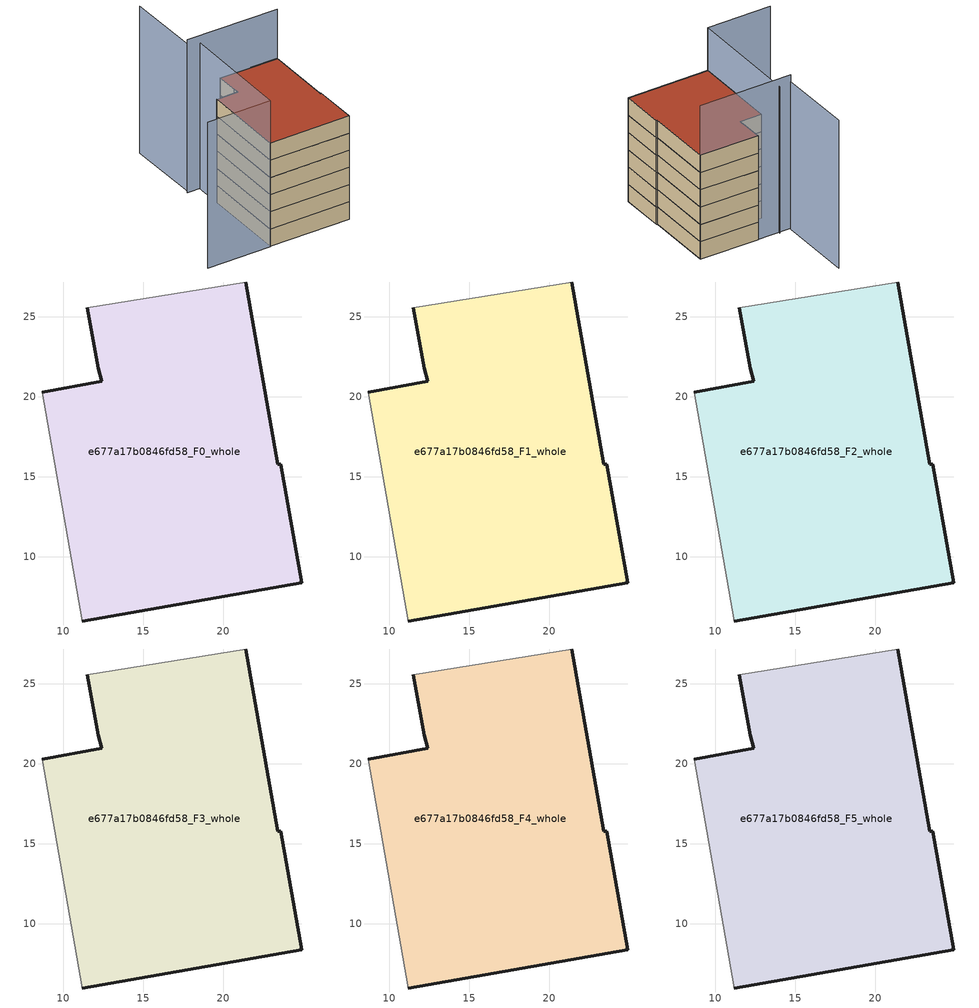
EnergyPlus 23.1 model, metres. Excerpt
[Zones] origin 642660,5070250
e677a17b0846fd58_F0_whole
 floor ground (EU_floor_Construction): 24.91,8.37 23.61,15.78 23.41,15.78 21.41,27.19 11.51,25.59 12.2,21.79 12.41,20.99 8.7,20.29 11.2,5.97 z0
 wall outside (EU_wall_Construction): 8.7,20.29 12.41,20.99 12.2,21.79 11.51,25.59 / 21.41,27.19 23.41,15.78 23.61,15.78 24.91,8.37 11.2,5.97 z0:3
 wall adiabatic (EU_wall_Construction): 11.2,5.97 8.7,20.29 / 11.51,25.59 21.41,27.19 z0:3
e677a17b0846fd58_F1_whole
 floor to e677a17b0846fd58_F0_whole (EU_floor_Construction): 24.91,8.37 23.61,15.78 23.41,15.78 21.41,27.19 11.51,25.59 12.2,21.79 12.41,20.99 8.7,20.29 11.2,5.97 z3
 wall outside (EU_wall_Construction): 8.7,20.29 12.41,20.99 12.2,21.79 11.51,25.59 / 21.41,27.19 23.41,15.78 23.61,15.78 24.91,8.37 11.2,5.97 z3:6
 wall adiabatic (EU_wall_Construction): 11.2,5.97 8.7,20.29 / 11.51,25.59 21.41,27.19 z3:6
e677a17b0846fd58_F2_whole
 floor to e677a17b0846fd58_F1_whole (EU_floor_Construction): 24.91,8.37 23.61,15.78 23.41,15.78 21.41,27.19 11.51,25.59 12.2,21.79 12.41,20.99 8.7,20.29 11.2,5.97 z6
 wall outside (EU_wall_Construction): 8.7,20.29 12.41,20.99 12.2,21.79 11.51,25.59 / 21.41,27.19 23.41,15.78 23.61,15.78 24.91,8.37 11.2,5.97 z6:9
 wall adiabatic (EU_wall_Construction): 11.2,5.97 8.7,20.29 / 11.51,25.59 21.41,27.19 z6:9
e677a17b0846fd58_F3_whole
 floor to e677a17b0846fd58_F2_whole (EU_floor_Construction): 24.91,8.37 23.61,15.78 23.41,15.78 21.41,27.19 11.51,25.59 12.2,21.79 12.41,20.99 8.7,20.29 11.2,5.97 z9
 wall outside (EU_wall_Construction): 8.7,20.29 12.41,20.99 12.2,21.79 11.51,25.59 / 21.41,27.19 23.41,15.78 23.61,15.78 24.91,8.37 11.2,5.97 z9:12
 wall adiabatic (EU_wall_Construction): 11.2,5.97 8.7,20.29 / 11.51,25.59 21.41,27.19 z9:12
e677a17b0846fd58_F4_whole
 floor to e677a17b0846fd58_F3_whole (EU_floor_Construction): 24.91,8.37 23.61,15.78 23.41,15.78 21.41,27.19 11.51,25.59 12.2,21.79 12.41,20.99 8.7,20.29 11.2,5.97 z12
 wall outside (EU_wall_Construction): 8.7,20.29 12.41,20.99 12.2,21.79 11.51,25.59 / 21.41,27.19 23.41,15.78 23.61,15.78 24.91,8.37 11.2,5.97 z12:15
 wall adiabatic (EU_wall_Construction): 11.2,5.97 8.7,20.29 / 11.51,25.59 21.41,27.19 z12:15
e677a17b0846fd58_F5_whole
 floor to e677a17b0846fd58_F4_whole (EU_floor_Construction): 24.91,8.37 23.61,15.78 23.41,15.78 21.41,27.19 11.51,25.59 12.2,21.79 12.41,20.99 8.7,20.29 11.2,5.97 z15
 wall outside (EU_wall_Construction): 8.7,20.29 12.41,20.99 12.2,21.79 11.51,25.59 / 21.41,27.19 23.41,15.78 23.61,15.78 24.91,8.37 11.2,5.97 z15:18
 wall adiabatic (EU_wall_Construction): 11.2,5.97 8.7,20.29 / 11.51,25.59 21.41,27.19 z15:18
 roof outside (EU_roof_Construction): 21.41,27.19 23.41,15.78 23.61,15.78 24.91,8.37 11.2,5.97 8.7,20.29 12.41,20.99 12.2,21.79 11.51,25.59 z18
shading: 7.91,25.15 11.21,5.93 / 11.21,5.93 0.39,4.08 z0:25.4; 3.69,37.42 5.98,24.81 z0:25.6; 21.41,27.19 5.82,24.51 z0:26.6
[Building]
EU S2 Campaign: North Axis=0; Terrain=City; Solar Distribution=FullExterior
[Site:Location]
Lyon-Bron: Latitude=45.75; Longitude=5; Time Zone=1; Elevation=198
[SizingPeriod:WeatherFileDays]
AnnualSizingPeriod: Begin Month=1; Begin Day of Month=1; End Month=12; End Day of Month=31; Day of Week for Start Day=Monday; Use Weather File Daylight Saving Period=No; Use Weather File Rain and Snow Indicators=No
[MATERIAL]
EU_InternalMass_Material: Roughness=MediumRough; Thickness=0.1; Conductivity=1; Density=1800; Specific Heat=900; Thermal Absorptance=0.9; Solar Absorptance=0.7; Visible Absorptance=0.7
[MATERIAL:NOMASS] Roughness=MediumRough; Thermal Absorptance=0.9; Solar Absorptance=0.7; Visible Absorptance=0.7
Name | Thermal Resistance
EU_wall_NoMass | 0.776494
EU_roof_NoMass | 0.486893
EU_floor_NoMass | 0.421597
[CONSTRUCTION]
EU_wall_Construction: EU_wall_NoMass
EU_roof_Construction: EU_roof_NoMass
EU_floor_Construction: EU_floor_NoMass
EU_InternalMass_Construction: EU_InternalMass_Material
[ZONE] Type=1; Multiplier=1; Ceiling Height=autocalculate; Floor Area=autocalculate; Part of Total Floor Area=Yes
Name | Volume
e677a17b0846fd58_F0_whole | 742.903
e677a17b0846fd58_F1_whole; e677a17b0846fd58_F2_whole; e677a17b0846fd58_F3_whole; e677a17b0846fd58_F4_whole; e677a17b0846fd58_F5_whole | 742.904
[INTERNALMASS] Construction=EU_InternalMass_Construction; Surface Area=247.627
Name | Zone or ZoneList
e677a17b0846fd58_F0_whole_EU_InternalMass | e677a17b0846fd58_F0_whole
e677a17b0846fd58_F1_whole_EU_InternalMass | e677a17b0846fd58_F1_whole
e677a17b0846fd58_F2_whole_EU_InternalMass | e677a17b0846fd58_F2_whole
e677a17b0846fd58_F3_whole_EU_InternalMass | e677a17b0846fd58_F3_whole
e677a17b0846fd58_F4_whole_EU_InternalMass | e677a17b0846fd58_F4_whole
e677a17b0846fd58_F5_whole_EU_InternalMass | e677a17b0846fd58_F5_whole
[OTHEREQUIPMENT] Fuel Type=Electricity; Design Level Calculation Method=Watts/Area; Power per Zone Floor Area=1; Fraction Latent=0; Fraction Radiant=0; Fraction Lost=0; Carbon Dioxide Generation Rate=0; EndUse Subcategory=EU_Step8_InternalGains
Name | Zone or ZoneList or Space or SpaceList | Schedule
EU_Step8_InternalGain_e677a17b0846fd58_F0_whole_f000 | e677a17b0846fd58_F0_whole | EU_Step8_GainSchedule_e677a17b0846fd58_F0_whole_f000
EU_Step8_InternalGain_e677a17b0846fd58_F1_whole_f000 | e677a17b0846fd58_F1_whole | EU_Step8_GainSchedule_e677a17b0846fd58_F1_whole_f000
EU_Step8_InternalGain_e677a17b0846fd58_F2_whole_f000 | e677a17b0846fd58_F2_whole | EU_Step8_GainSchedule_e677a17b0846fd58_F2_whole_f000
EU_Step8_InternalGain_e677a17b0846fd58_F3_whole_f000 | e677a17b0846fd58_F3_whole | EU_Step8_GainSchedule_e677a17b0846fd58_F3_whole_f000
EU_Step8_InternalGain_e677a17b0846fd58_F4_whole_f000 | e677a17b0846fd58_F4_whole | EU_Step8_GainSchedule_e677a17b0846fd58_F4_whole_f000
EU_Step8_InternalGain_e677a17b0846fd58_F5_whole_f000 | e677a17b0846fd58_F5_whole | EU_Step8_GainSchedule_e677a17b0846fd58_F5_whole_f000
[ZONEVENTILATION:DESIGNFLOWRATE] Schedule=EU_AlwaysOn; Design Flow Rate Calculation Method=AirChanges/Hour; Air Changes per Hour=0.693814; Ventilation Type=Natural; Fan Pressure Rise=0; Fan Total Efficiency=1; Constant Term Coefficient=1; Temperature Term Coefficient=0; Velocity Term Coefficient=0; Velocity Squared Term Coefficient=0; Minimum Indoor Temperature=-100; Maximum Indoor Temperature=100; Delta Temperature=-100; Minimum Outdoor Temperature=-100; Maximum Outdoor Temperature=100; Maximum Wind Speed=40
Name | Zone or ZoneList or Space or SpaceList
EU_ConstantAir_e677a17b0846fd58_F0_whole | e677a17b0846fd58_F0_whole
EU_ConstantAir_e677a17b0846fd58_F1_whole | e677a17b0846fd58_F1_whole
EU_ConstantAir_e677a17b0846fd58_F2_whole | e677a17b0846fd58_F2_whole
EU_ConstantAir_e677a17b0846fd58_F3_whole | e677a17b0846fd58_F3_whole
EU_ConstantAir_e677a17b0846fd58_F4_whole | e677a17b0846fd58_F4_whole
EU_ConstantAir_e677a17b0846fd58_F5_whole | e677a17b0846fd58_F5_whole
[HVACTEMPLATE:THERMOSTAT] Constant Heating Setpoint=20; Constant Cooling Setpoint=50
EU_HeatOnly_e677a17b0846fd58_F0_whole; EU_HeatOnly_e677a17b0846fd58_F1_whole; EU_HeatOnly_e677a17b0846fd58_F2_whole; EU_HeatOnly_e677a17b0846fd58_F3_whole; EU_HeatOnly_e677a17b0846fd58_F4_whole; EU_HeatOnly_e677a17b0846fd58_F5_whole
[HVACTEMPLATE:ZONE:IDEALLOADSAIRSYSTEM] System Availability Schedule=EU_AlwaysOn; Maximum Heating Supply Air Temperature=50; Minimum Cooling Supply Air Temperature=13; Maximum Heating Supply Air Humidity Ratio=0.0156; Minimum Cooling Supply Air Humidity Ratio=0.0077; Heating Limit=NoLimit; Cooling Limit=NoLimit; Heating Availability Schedule=EU_AlwaysOn; Cooling Availability Schedule=EU_CoolingOff; Dehumidification Control Type=ConstantSensibleHeatRatio; Cooling Sensible Heat Ratio=0.7; Dehumidification Setpoint=60; Humidification Control Type=None; Humidification Setpoint=30; Outdoor Air Method=None; Outdoor Air Flow Rate per Person=0.00944; Outdoor Air Flow Rate per Zone Floor Area=0; Outdoor Air Flow Rate per Zone=0; Demand Controlled Ventilation Type=None; Outdoor Air Economizer Type=NoEconomizer; Heat Recovery Type=None; Sensible Heat Recovery Effectiveness=0.7; Latent Heat Recovery Effectiveness=0.65
Name | Template Thermostat
e677a17b0846fd58_F0_whole | EU_HeatOnly_e677a17b0846fd58_F0_whole
e677a17b0846fd58_F1_whole | EU_HeatOnly_e677a17b0846fd58_F1_whole
e677a17b0846fd58_F2_whole | EU_HeatOnly_e677a17b0846fd58_F2_whole
e677a17b0846fd58_F3_whole | EU_HeatOnly_e677a17b0846fd58_F3_whole
e677a17b0846fd58_F4_whole | EU_HeatOnly_e677a17b0846fd58_F4_whole
e677a17b0846fd58_F5_whole | EU_HeatOnly_e677a17b0846fd58_F5_whole
[SIZING:ZONE] Zone Cooling Design Supply Air Temperature Input Method=SupplyAirTemperature; Zone Cooling Design Supply Air Temperature=13; Zone Heating Design Supply Air Temperature Input Method=SupplyAirTemperature; Zone Heating Design Supply Air Temperature=50; Zone Cooling Design Supply Air Humidity Ratio=0.008; Zone Heating Design Supply Air Humidity Ratio=0.008; Cooling Design Air Flow Method=DesignDay; Cooling Design Air Flow Rate=0; Cooling Minimum Air Flow per Zone Floor Area=0.000762; Cooling Minimum Air Flow=0; Cooling Minimum Air Flow Fraction=0.2; Heating Design Air Flow Method=DesignDay; Heating Design Air Flow Rate=0; Heating Maximum Air Flow per Zone Floor Area=0.002032; Heating Maximum Air Flow=0.141576; Heating Maximum Air Flow Fraction=0.3; Account for Dedicated Outdoor Air System=No; Dedicated Outdoor Air System Control Strategy=NeutralSupplyAir; Dedicated Outdoor Air Low Setpoint Temperature for Design=autosize; Dedicated Outdoor Air High Setpoint Temperature for Design=autosize; Zone Load Sizing Method=Sensible Load Only No Latent Load; Zone Latent Cooling Design Supply Air Humidity Ratio Input Method=HumidityRatioDifference; Zone Cooling Design Supply Air Humidity Ratio Difference=0.005; Zone Latent Heating Design Supply Air Humidity Ratio Input Method=HumidityRatioDifference; Zone Humidification Design Supply Air Humidity Ratio Difference=0.005
e677a17b0846fd58_F0_whole; e677a17b0846fd58_F1_whole; e677a17b0846fd58_F2_whole; e677a17b0846fd58_F3_whole; e677a17b0846fd58_F4_whole; e677a17b0846fd58_F5_whole
[SCHEDULE:CONSTANT]
Name | Hourly Value
EU_AlwaysOn | 1
EU_CoolingOff | 0
[SCHEDULE:FILE] Column Number=1; Rows to Skip at Top=0; Number of Hours of Data=8760; Column Separator=Comma; Interpolate to Timestep=No; Minutes per Item=60; Adjust Schedule for Daylight Savings=Yes
Name | File
EU_Step8_GainSchedule_e677a17b0846fd58_F0_whole_f000 | ../../schedules/e677a17b0846fd58/e677a17b0846fd58_F0_whole_f000_gain.csv
EU_Step8_GainSchedule_e677a17b0846fd58_F1_whole_f000 | ../../schedules/e677a17b0846fd58/e677a17b0846fd58_F1_whole_f000_gain.csv
EU_Step8_GainSchedule_e677a17b0846fd58_F2_whole_f000 | ../../schedules/e677a17b0846fd58/e677a17b0846fd58_F2_whole_f000_gain.csv
EU_Step8_GainSchedule_e677a17b0846fd58_F3_whole_f000 | ../../schedules/e677a17b0846fd58/e677a17b0846fd58_F3_whole_f000_gain.csv
EU_Step8_GainSchedule_e677a17b0846fd58_F4_whole_f000 | ../../schedules/e677a17b0846fd58/e677a17b0846fd58_F4_whole_f000_gain.csv
EU_Step8_GainSchedule_e677a17b0846fd58_F5_whole_f000 | ../../schedules/e677a17b0846fd58/e677a17b0846fd58_F5_whole_f000_gain.csv
